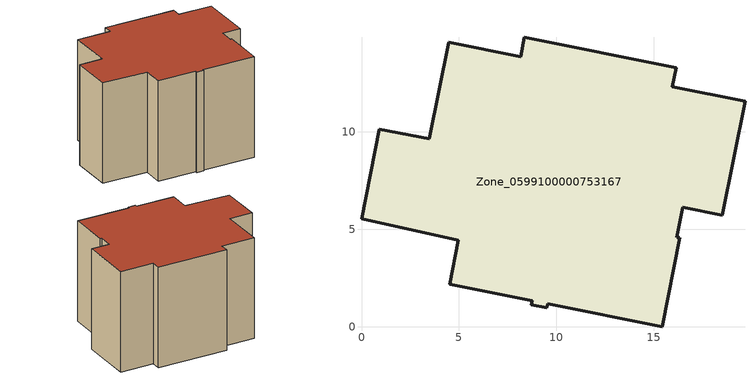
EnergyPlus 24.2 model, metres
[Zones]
Zone_0599100000753167
 floor ground (C_G): 15.43,0 9.55,1.17 9.5,0.96 8.72,1.11 8.76,1.33 4.52,2.18 4.95,4.42 0,5.53 0.92,10.13 3.48,9.63 4.47,14.59 8.16,13.86 8.35,14.84 16.14,13.29 15.94,12.3 19.68,11.57 18.51,5.72 16.48,6.11 16.17,4.59 16.34,4.55 z0
 wall outside (C_F): 15.94,12.3 16.14,13.29 8.35,14.84 8.16,13.86 4.47,14.59 3.48,9.63 0.92,10.13 0,5.53 4.95,4.42 4.52,2.18 8.76,1.33 8.72,1.11 9.5,0.96 9.55,1.17 15.43,0 16.34,4.55 16.17,4.59 16.48,6.11 18.51,5.72 19.68,11.57 15.94,12.3 z0:11.3
 roof outside (C_R): 18.51,5.72 19.68,11.57 15.94,12.3 16.14,13.29 8.35,14.84 8.16,13.86 4.47,14.59 3.48,9.63 0.92,10.13 0,5.53 4.95,4.42 4.52,2.18 8.76,1.33 8.72,1.11 9.5,0.96 9.55,1.17 15.43,0 16.34,4.55 16.17,4.59 16.48,6.11 z11.3
[BUILDING]
Pand.0599100000753167: North Axis=0; Terrain=City; Loads Convergence Tolerance Value=0.04; Temperature Convergence Tolerance Value=0.4; Solar Distribution=FullExterior; Maximum Number of Warmup Days=25; Minimum Number of Warmup Days=1
[Site:Location]
Rotterdam.The.Hague.AP_ZH_NLD Design_Conditions: Latitude=51.96; Longitude=4.45; Time Zone=1; Elevation=-4.5
[SITE:GROUNDTEMPERATURE:BUILDINGSURFACE]
18, 18, 18, 18, 18, 18, 18, 18, 18, 18, 18, 18
[MATERIAL] Thermal Absorptance=0.9; Solar Absorptance=0.7; Visible Absorptance=0.7
Name | Roughness | Thickness | Conductivity | Density | Specific Heat
G.D.2006-2014 | MediumSmooth | 0.15 | 0.06 | 540 | 1210
F.D.2006-2014 | Rough | 0.3 | 0.12 | 1920 | 840
R.D.2006-2014 | MediumRough | 0.2 | 0.08 | 1500 | 1000
[CONSTRUCTION]
C_G: G.D.2006-2014
C_F: F.D.2006-2014
C_R: R.D.2006-2014
[ZONE]
Zone_0599100000753167: Type=1; Multiplier=1; Ceiling Height=Autocalculate; Volume=Autocalculate; Floor Area=autocalculate; Part of Total Floor Area=Yes
[ZONEINFILTRATION:DESIGNFLOWRATE]
Infil_Zone_0599100000753167: Zone or ZoneList or Space or SpaceList=Zone_0599100000753167; Schedule=AlwaysOn; Design Flow Rate Calculation Method=Flow/Area; Flow Rate per Floor Area=0.0021; Constant Term Coefficient=1; Temperature Term Coefficient=0; Velocity Term Coefficient=0; Velocity Squared Term Coefficient=0
[HVACTEMPLATE:ZONE:IDEALLOADSAIRSYSTEM]
Zone_0599100000753167: Maximum Heating Supply Air Temperature=50; Minimum Cooling Supply Air Temperature=13; Maximum Heating Supply Air Humidity Ratio=0.0156; Minimum Cooling Supply Air Humidity Ratio=0.0077; Heating Limit=NoLimit; Cooling Limit=NoLimit; Dehumidification Control Type=ConstantSensibleHeatRatio; Cooling Sensible Heat Ratio=0.7; Dehumidification Setpoint=60; Humidification Control Type=None; Humidification Setpoint=30; Outdoor Air Method=None; Outdoor Air Flow Rate per Person=0.00944; Outdoor Air Flow Rate per Zone Floor Area=0; Outdoor Air Flow Rate per Zone=0; Demand Controlled Ventilation Type=None; Outdoor Air Economizer Type=NoEconomizer; Heat Recovery Type=None; Sensible Heat Recovery Effectiveness=0.7; Latent Heat Recovery Effectiveness=0.65
[ZONECONTROL:THERMOSTAT]
ThermostatControl_Zone_0599100000753167: Zone or ZoneList=Zone_0599100000753167; Control Type Schedule=DualSetpointControlType; Control 1=Thermostat_Zone_0599100000753167; Temperature Difference Between Cutout And Setpoint=0
[THERMOSTATSETPOINT:DUALSETPOINT]
Thermostat_Zone_0599100000753167: Heating Setpoint Temperature Schedule=HeatingSetpoint_Zone_0599100000753167; Cooling Setpoint Temperature Schedule=CoolingSetpoint_Zone_0599100000753167
[SCHEDULE:COMPACT]
HeatingSetpoint_Zone_0599100000753167: Through: 12/31, For: AllDays, Until: 24:00, 21
CoolingSetpoint_Zone_0599100000753167: Through: 12/31, For: AllDays, Until: 24:00, 24
DualSetpointControlType: Through: 12/31, For: AllDays, Until: 24:00, 4
AlwaysOn: Through: 12/31, For: AllDays, Until: 24:00, 1
